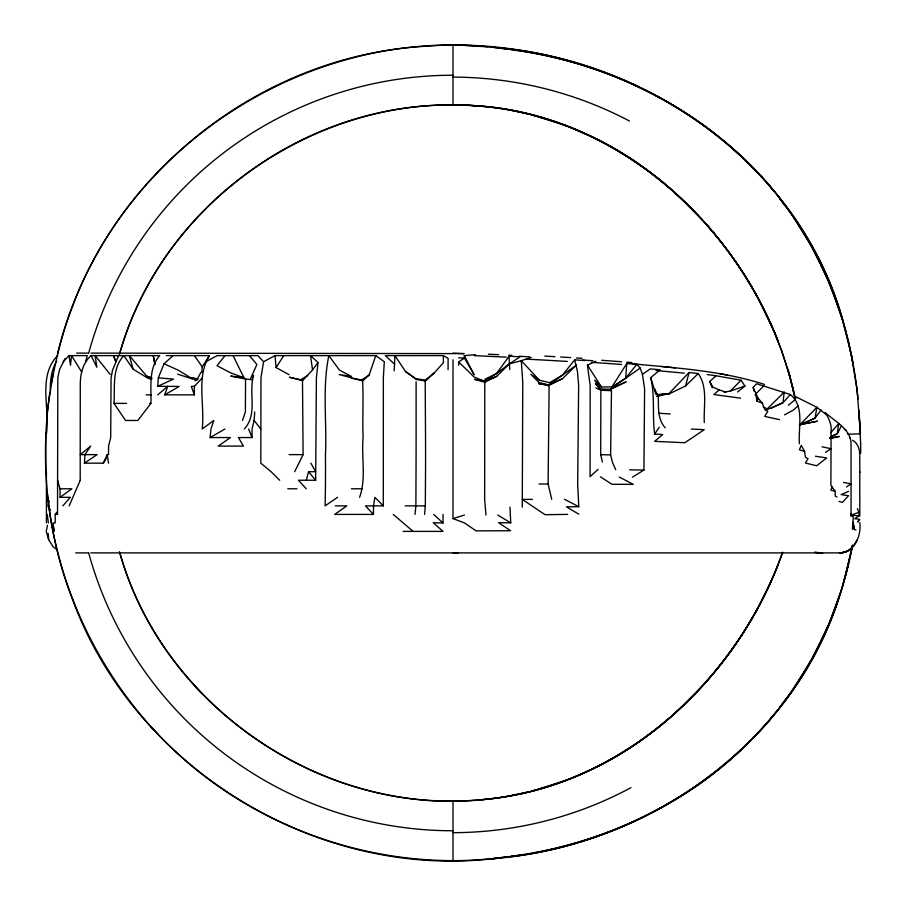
<?xml version="1.0" encoding="UTF-8"?>
<svg xmlns="http://www.w3.org/2000/svg" width="906" height="906" viewBox="0 0 906 906"><rect width="100%" height="100%" fill="white"/><g stroke="black" fill="none" stroke-linecap="round" stroke-linejoin="round"><path stroke-width="1.36" d="M56.75 512.275L55.209 514.415L55.209 522.955L53.137 522.955L53.918 531.392L53.737 527.734M55.209 514.415L57.52 514.415L57.814 377.779L59.66 369.297L64.994 358.674M166.308 355.616L209.456 355.616C195.911 377.383 205.096 405.118 202.174 429.002L213.839 420.463L210.973 429.002L210.135 437.553L230.43 437.553L218.244 446.092L243.397 446.092L238.448 437.553L252.049 437.553L252.049 429.002L254.122 420.463L254.733 411.924M306.273 488.787L298.47 480.248L315.65 480.248L316.387 378.017L318.006 362.525L310.531 355.616L312.536 369.875L302.593 380.622L302.502 381.8L303.102 454.631L294.665 471.709M335.288 505.876L346.817 505.876L334.654 514.415L373.465 514.415L365.48 505.876L383.295 505.876L383.351 377.779L384.303 361.743L375.775 355.616L275.028 355.616L263.578 361.743L260.962 377.779L260.815 463.17L271.121 471.709L279.694 480.248M448.051 369.739L448.108 358.346L443.283 355.616L385.322 355.616L394.54 364.144L394.167 370.86M851.062 516.59L851.062 445.616C852.048 429.818 835.57 421.902 825.377 412.728C828.956 418.459 831.855 424.767 831.085 431.72L830.893 485.333L835.196 491.324L835.185 496.001L836.951 496.975M80.192 480.248L80.272 386.307C80.022 375.243 82.367 363.17 91.11 355.616L159.694 355.616C148.154 368.663 151.472 387.451 150.917 403.385L137.848 420.463L125.538 420.463L114.009 403.385C114.994 387.349 111.823 368.323 123.862 355.616L133.114 369.184L147.735 378.119L151.676 379.388M522.275 507.167L522.762 382.23L521.278 360.69L531.199 357.372M373.465 514.415L373.51 505.876L374.88 497.337L383.295 505.876M416.114 381.8L416.114 437.553A599.942 58.89 -90 0 1 416.058 463.159L415.899 505.876L415.005 514.415M578.73 514.189L566.431 506.828L578.775 506.703L577.666 484.144L578.64 385.243L577.439 371.437L574.687 359.875L585.333 360.554M799.443 443.747C798.039 427.689 804.913 406.59 790.338 394.518L756.533 383.77L753.146 387.474L754.064 391.154M403.193 531.392L443.011 531.392L433.249 522.705L443 522.955L443.079 514.415M632.501 477.134L643.94 470.044L644.596 388.81L642.422 374.28L640.18 368.085L636.793 364.337L626.782 363.521L611.901 386.953L601.471 386.964L594.71 380.192L600.236 388.572L595.367 383.555L600.859 390.192L600.712 454.665L602.365 462.105M691.335 429.036L704.234 429.682L684.823 442.74L654.619 441.347L662.705 434.54L654.687 434.042C652.071 415.39 655.185 396.047 650.701 377.632L660.225 369.75L650.282 368.901L642.422 374.28M424.574 514.415L425.333 505.876L425.571 463.17A356.001 26.229 -90 0 0 425.537 437.564L425.186 380.158L415.809 378.606L405.503 371.46L394.914 355.616L394.54 364.144M704.313 422.558C703.43 406.375 708.152 387.87 698.266 373.499L689.036 372.502L668.9 393.668L656.476 396.5M665.219 427.825C656.918 418.527 658.775 406.296 658.243 394.937L655.695 392.525L657.133 394.778L669.568 393.691L685.593 385.956L698.266 373.499M600.157 388.957L610.723 389.297L611.482 390.724L610.61 454.948L612.456 462.332L615.706 469.693M375.775 355.616L369.116 375.061L362.615 380.905C363.6 399.795 362.343 418.64 363.113 437.553C361.2 457.394 366.477 478.164 359.591 497.337M852.716 523.804L852.535 529.217L853.259 517.167L851.085 513.464M45.787 433L45.787 473M551.709 499.319L548.119 484.042L549.104 387.145L548.617 385.605L539.07 383.714L538.866 382.389L530.916 374.359L539.387 380.158L549.602 382.672L562.479 375.129L576.397 365.073L562.569 378.606L548.617 385.605M49.717 393.181C39.796 462.502 47.169 534.393 72.616 599.727M84.439 463.17L84.926 454.631L90.736 446.092L80.272 454.631L97.067 454.631L84.439 463.17L103.307 463.17L106.546 457.836M157.723 394.846L167.678 386.386L164.711 394.846L179.241 386.432L157.723 386.307L158.335 377.847L164.054 363.759L173.091 355.616M610.723 389.297L626.171 381.8L610.621 388.878L625.672 378.187L626.782 363.521M201.755 372.332L202.197 366.839L209.456 355.616M47.259 413.034C51.653 376.658 59.298 340.486 72.616 306.273M534.268 852.931C583.951 843.577 632.06 825.649 675.412 799.602C766.148 746.125 831.765 652.909 851.708 549.466L852.331 545.367M51.302 383.295L53.137 373.465M852.512 545.14L845.751 575.027M47.463 525.287L46.229 531.392L48.63 539.591L53.171 546.862L57.078 549.738M851.719 549.41L842.252 587.224L828.99 623.974L821.051 640.349M848.548 563.985L842.614 586.08M685.593 385.956L689.036 372.502M57.52 353.94C97.236 186.319 251.2 56.987 423.011 46.41C606.601 31.098 800.36 146.432 845.694 330.758M85.651 361.743L87.282 355.616L69.015 355.616L63.216 361.743M306.273 480.248L308.561 471.709L315.65 471.709L310.871 463.17M119.456 354.371C160.453 206.749 308.425 99.082 461.471 105.232M49.332 500.995L47.803 505.876L50.555 510.146M842.501 586.397C798.911 740.383 648.934 846.646 492.185 858.797M846.397 551.301L842.557 552.785C855.49 549.999 861.425 534.699 859.794 522.694M242.502 420.463L245.379 411.924L245.56 379.07L230.815 376.103L243.986 377.779L233.08 355.616M857.993 522.105L859.001 519.138L854.766 518.73L859.001 515.74L859.001 512.264L857.348 508.696M782.444 552.207C737.201 683.475 614.574 792.637 472.943 800.338M782.671 552.524C737.778 679.341 623.6 785.932 486.454 799.251M838.979 597.473C793.792 739.579 656.839 839.216 511.211 856.646M120.136 352.026C164.575 197.916 323.408 90.589 482.887 106.41M244.258 429.002C258.153 414.019 248.233 392.774 253.612 375.424L250.656 378.357L256.896 364.529L249.49 355.616M72.616 306.273C135.005 138.754 314.45 27.905 492.185 47.203C583.702 55.776 672.875 92.865 740.666 155.424C807.393 217.599 848.412 304.62 857.563 395.061M832.354 486.556L830.881 490.225L835.196 491.324M69.139 505.876L80.272 480.248M778.129 564.744C733.973 675.548 638.096 768.911 519.523 794.064M103.307 463.17L107.202 454.631L108.55 454.631L108.55 446.092L110.702 437.553L111.053 378.085L112.537 370.169L118.561 355.616M770.723 582.264L758.481 606.918M819.828 642.864L811.878 659.251L791.085 692.603L779.794 707.008M779.556 419.648L764.721 416.42L767.767 411.324L764.8 409.591L762.342 403.147L756.906 401.086L758.265 398.414L753.146 387.474M197.655 378.561L200.804 372.411M841.21 426.296L837.325 433.68L829.828 437.632M757.835 608.13C742.954 635.366 724.959 660.916 704.2 683.996M857.359 539.614L853.894 545.559L848.956 550.316M56.67 361.222C51.042 370.395 50.023 381.483 50.408 392.015M289.059 374.676L276.07 367.576L283.748 355.616M654.687 434.042L659.217 427.258M509.036 356.239L496.658 373.487L484.665 381.211L474.574 379.308L484.789 382.23L496.703 376.341L509.353 363.861L520.146 356.794L509.036 356.239L509.75 369.569M821.142 409.897L815.083 418.13L799.296 425.378L816.895 407.292L826.261 414.529M312.536 369.875L318.006 362.525M858.095 521.596L859.794 519.432M773.724 714.755L766.77 723.622L751.063 739.783M574.687 359.875L562.479 375.129L548.606 384.982L539.07 383.714M225.062 355.616L216.987 365.696L230.804 372.955L243.986 377.779M611.901 386.953L625.672 378.187L636.793 364.337M62.854 505.876L70.328 497.337L60.068 497.337L60.068 488.787L57.52 480.248M830.666 432.796L838.662 423.668L837.325 433.68L830.938 436.601M405.503 371.46L416.114 379.444L425.469 381.018L434.348 372.842L443.453 362.638L443.283 355.616M790.338 394.518L783.022 402.706L771.357 408.21M702.388 686.046L675.23 713.124M164.711 394.846L194.36 394.846L194.36 386.307L202.355 377.779M747.133 743.826L733.871 756.419M754.981 394.835L763.849 385.73M723.86 392.06L730.259 391.12L741.097 380.214L744.902 386.069L737.586 391.992M598.062 469.353L590.078 476.692L590.18 385.684L587.428 365.084L595.888 361.256M712.218 387.689L709.76 381.449L716.091 375.786L741.097 380.214M798.186 405.741L793.192 410.18L784.494 414.846M673.169 714.936C649.806 735.853 623.668 753.701 595.548 767.597M726.102 392.139L719.194 389.886L713.883 394.552L740.587 398.164M715.457 771.731C656.782 817.778 585.072 846.861 511.154 856.238M717.62 769.93L719.794 768.129M723.033 765.423L725.208 763.622M728.458 760.915L731.697 758.22M788.367 405.242L795.174 399.648L796.249 396.941L816.895 407.292L815.083 418.13L800.236 424.586L817.382 421.233L800.236 424.586M425.186 380.158L434.348 372.842M60.068 497.337L71.902 488.787L60.068 488.787M625.672 378.187L640.18 368.085M337.496 497.337L325.118 505.876L325.413 488.787A617.722 193.714 90 0 0 325.458 454.631C327.009 421.686 322.106 388.062 328.833 355.616L339.444 370.101L351.403 376.432L339.172 374.518L362.615 380.905M825.57 452.411L831.029 448.708L822.048 446.817M846.464 486.952L851.062 483.838L843.611 482.456M458.696 365.265L458.663 361.924L464.438 358.096L464.336 355.628L475.48 354.654M369.116 375.061L361.664 379.942L351.721 378.232M307.666 375.537L300.565 379.784L289.422 377.236L302.593 380.622M210.135 437.553L224.948 429.002M205.787 361.743L217.191 355.616L257.893 355.616L263.578 361.743M484.869 379.274L496.658 373.487L509.353 363.861L521.278 360.69L539.387 380.158M594.279 768.197L577.756 775.729M157.723 386.307L173.454 379.116L158.335 377.847M562.569 378.606L548.606 384.982L538.866 382.389M848.548 491.369L841.13 494.597L848.548 495.695L842.523 502.332L839.013 501.46M496.703 376.341L484.665 381.211L474.246 377.156L458.663 361.924M568.662 779.398L576.454 776.249M859.001 512.264L850.847 515.276L859.001 515.74M567.337 779.885L531.222 791.334M194.722 380.735L197.202 379.818M730.259 391.12L744.902 386.069M453 359.807L453 518.583L464.438 515.061M839.33 552.887L845.558 551.981L848.775 550.304C847.62 552.547 836.646 553.181 841.527 552.819M529.851 791.651L505.004 796.748M829.919 438.583L839.25 436.443L830.043 438.142M522.218 855.038L487.994 859.16M492.434 798.571L502.218 797.223M508.402 856.6C326.522 885.536 135.911 772.308 72.616 599.727M658.243 394.937L669.568 393.691M482.604 799.613L491.029 798.73M668.9 393.668L657.133 394.778L654.879 389.172L655.944 394.053M499.24 858.095L476.341 859.964M847.88 434.314L860.417 433.759L858.967 410.497M119.456 551.629C162.434 707.699 325.265 817.676 486.137 799.285M476.16 859.975C375.061 865.819 272.706 832.252 194.36 768.152C111.71 700.293 57.78 599.387 47.259 492.966M194.36 386.307L191.313 386.432L194.36 394.846M472.751 800.349C316.851 811.289 163.352 704.256 120.136 553.974M567.575 514.381L545.038 514.699L522.309 499.399L532.456 499.387M453 552.887L458.21 552.875M76.67 353.114L87.723 353.114M91.042 353.114L464.155 353.612M57.146 355.616L57.633 355.616C37.339 376.183 50.226 408.753 46.41 433.883M146.126 394.846L151.325 394.846M114.009 403.385L126.466 403.385M149.694 403.385L150.917 403.385M859.318 453L860.7 453L860.632 443.442M289.139 454.631L303.102 454.631M287.78 488.787L296.975 488.787M351.426 488.787L362.321 488.787M405.197 505.876L425.333 505.876M821.198 552.887L822.512 552.887L814.675 552.332L817.971 552.739M75.708 552.887L87.723 552.887M90.804 552.887L840.598 552.887M820.213 552.875L822.512 552.887M539.059 483.974L548.119 484.042M860.417 472.241L859.658 472.219M629.659 469.863L643.94 470.044M509.953 507.201L510.746 522.83L498.594 522.66L510.622 530.735L476.103 530.871L464.585 523L453 518.583M600.712 454.665L610.61 454.948M458.719 357.859L464.438 358.096L474.132 374.79L464.336 355.628M464.676 45.515L487.994 46.84M453 45.3L453 105.153C599.285 102.842 727.02 209.932 778.39 341.913M453 353.114L463.566 353.612M453 105.153C598.232 103.375 726.884 209.546 778.129 341.256M611.482 390.724L600.859 390.192L595.876 387.938M518.821 356.262L529.648 356.839M658.436 413.238L670.259 413.929M582.603 360.033L592.92 360.735M472.751 105.651L481.199 106.274M632.83 363.816C677.031 368.062 721.935 370.769 764.505 384.427M245.56 379.07L252.049 379.671M675.344 367.881L661.221 366.443M482.615 106.387L492.807 107.463M499.251 47.905C653.237 61.823 799.704 168.029 842.501 319.603M177.599 374.178L192.332 378.833L197.519 379.501M491.867 47.18L508.402 49.4M511.154 49.762C585.072 59.139 656.782 88.222 715.457 134.269M707.292 374.574L716.091 375.786M492.434 107.429C641.584 125.583 763.565 252.842 794.709 396.93M815.445 456.228L826.657 457.926L816.657 465.786L805.389 463.011L808.027 458.696L805.434 457.224L804.562 451.347L801.244 445.39L799.386 449.806L804.562 451.347M719.024 373.521L727.597 375.107M511.958 110.441L529.84 114.349M197.746 379.082L191.664 377.813L197.757 379.184M853.078 522.796L854.415 529.568L856 529.897M531.21 114.666L567.36 126.115M146.715 376.171L151.8 378.051L146.715 376.171L129.354 355.616L133.114 369.184M568.674 126.602L594.268 137.791M719.194 389.886L712.931 387.202L709.76 381.449M164.054 363.759L178.618 370.373L192.332 378.833M763.158 406.828L766.567 408.538M595.525 138.392C623.656 152.287 649.795 170.135 673.169 191.064M564.461 499.263L578.775 506.703M619.217 477.02L633.305 484.37L611.901 484.28L600.418 476.805M844.392 429.365L846.261 430.395M852.58 440.282C858.039 443.079 860.054 450.146 859.771 455.911L859.794 516.069M497.711 515.072L510.746 522.83M393.238 514.415L413.113 531.392M717.631 136.07L719.794 137.871M723.045 140.577L725.208 142.378M728.458 145.085L730.621 146.885M733.871 149.592L747.133 162.174M433.691 514.415L443 522.955M675.23 192.876L702.399 219.965M751.063 166.217L766.782 182.378L773.724 191.245M195.266 686.601L201.075 692.852M150.917 726.793L157.723 734.12M704.211 222.004C724.959 245.084 742.943 270.622 757.835 297.848M758.265 398.414L762.342 403.147M308.561 471.709L315.65 480.248M110.192 374.438L95.153 355.616L96.851 367.27L91.11 355.616M779.794 198.992L791.085 213.397L811.889 246.749L819.828 263.136M254.122 420.463L260.815 429.002M849.522 437.236L850.383 438.447M601.471 386.964L587.428 365.084M194.439 355.616L202.197 366.839M81.755 372.094L71.495 355.616L70.521 365.231L69.015 355.616M758.469 299.071L774.064 331.347M821.051 265.651L828.99 282.038L842.252 318.787L851.731 356.59M115.594 360.69L113.465 355.616L115.708 361.754M774.619 332.615L781.765 350.871M248.618 429.002L252.049 437.553M781.708 350.667L790.53 378.448M650.701 377.632L655.729 393.816M787.858 369.15L792.954 387.87M845.751 330.962L848.537 342.015M788.65 371.834L794.426 395.82M792.988 388.062L795.094 397.394M848.571 342.094L853.259 364.733M155.119 364.574L153.261 355.616L154.711 363.974M851.062 353.317L856.668 387.428M853.033 522.309L854.415 529.568M755.74 394.042L756.906 401.086M107.202 454.631L108.55 463.17M47.259 514.415L48.369 522.955M856.702 387.677L857.959 398.934M484.789 382.23L484.653 499.319L485.978 515.106M857.518 394.79L860.417 433.759M275.028 355.616L276.07 367.576M48.199 533.487L48.63 539.591M859.001 410.758L860.632 443.374M453 800.847L453 860.7M46.41 471.709L46.41 522.955M474.291 355.65A413.193 20.476 2.4 0 1 506.239 357.145M526.295 359.127A406.126 30.102 2.2 0 1 567.303 361.437M591.425 362.332A399.263 39.592 1.8 0 1 621.539 364.484M655.933 370.554A401.165 46.784 1.2 0 1 684.381 373.204M601.652 360.294A399.308 42.106 1.6 0 1 621.539 361.754M626.759 362.162A399.308 42.106 1.6 0 1 631.946 362.57M544.812 356.103A406.115 33.998 2.1 0 1 554.936 356.67M560.689 357.009A406.115 33.998 2.1 0 1 570.689 357.61M576.375 357.961A406.115 33.998 2.1 0 1 582.026 358.323M488.425 354.201A413.193 22.559 2.4 0 1 498.685 354.688M508.912 355.186A413.193 22.559 2.4 0 1 511.833 355.322M453 830.768A377.779 377.779 0 0 1 88.629 552.739M88.629 353.249A377.779 377.779 0 0 1 453 75.221M630.95 787.676A378.266 376.794 30.3 0 1 453.011 832.671M452.989 77.089A378.266 373.374 -4.4 0 1 629.489 121.03M784.143 392.185L783.022 402.706L766.136 410.01L784.143 392.185"/></g></svg>
